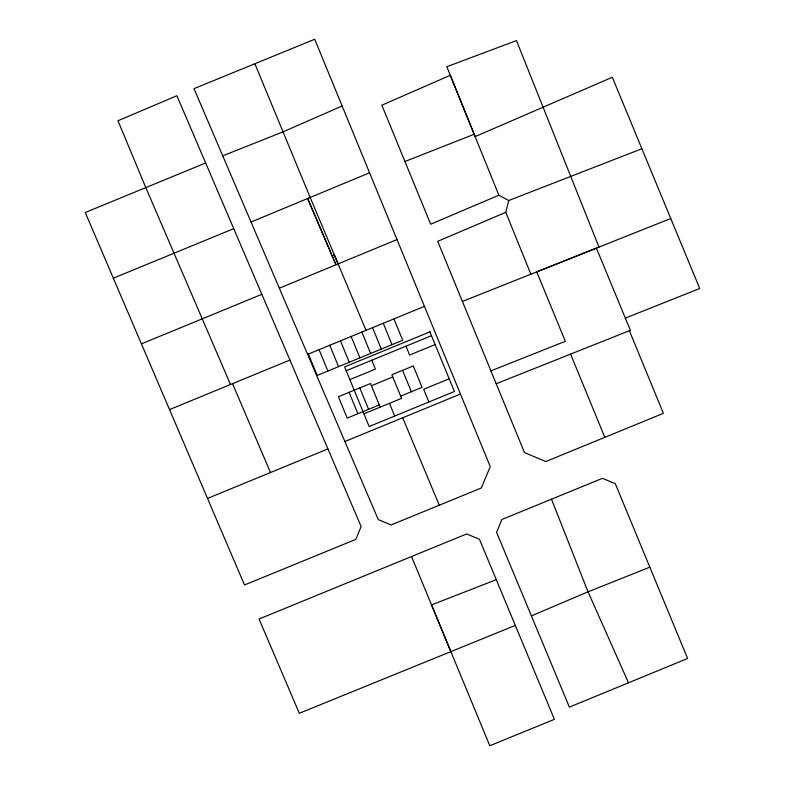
<?xml version="1.0" encoding="UTF-8"?>
<svg xmlns="http://www.w3.org/2000/svg" width="785" height="785" viewBox="0 0 785 785"><rect width="100%" height="100%" fill="white"/><g stroke="black" fill="none" stroke-linecap="round" stroke-linejoin="round"><path stroke-width="1.18" d="M530.866 274.21L505.795 212.323L508.719 200.518L641.914 148.728M342.152 105.995L282.718 131.988L222.734 155.852M366.016 330.357L310.193 197.477L307.651 198.546L332.114 255.753L334.292 254.831L338.129 263.897M498.858 195.21L430.68 224.216L381.844 105.21L450.296 75.281L498.858 195.21L508.719 200.518M505.795 212.323L437.716 241.329L524.478 452.602L545.801 461.531L663.374 413.332L629.384 330.73M531.416 615.872L588.034 591.821L649.823 567.172L687.611 658.468L569.39 707.128L496.591 532.299L501.909 519.484L602.458 478.32L615.273 483.638L649.823 567.172M251.043 222.037L378.282 519.621L391.136 524.939L481.323 487.985L490.252 466.624L314.726 39.25L194.013 88.646L251.043 222.037L369.578 172.779M279.342 288.183L397.014 239.572M205.66 162.976L85.271 212.509L244.518 584.982L355.84 539.373L361.12 526.519L176.9 95.721L117.976 120.743L145.814 187.625L230.505 384.522M113.344 278.184L233.744 228.651M141.418 343.869L261.817 294.326M169.54 409.593L289.94 360.05M307.602 354.369L424.44 306.356M346.224 370.736L431.485 335.695M349.875 379.597L375.387 369.117L371.747 360.246M435.135 344.566L409.613 355.046L405.973 346.185M371.403 385.749L392.794 376.967M379.283 404.923L347.196 418.101L338.404 396.71L370.491 383.531L380.195 407.14M400.674 396.131L422.065 387.339L413.273 365.947L391.882 374.739L401.586 398.348L363.936 413.823M449.197 378.792L423.674 389.272L428.895 401.979M344.88 441.504L460.471 394.05M207.515 498.436L327.904 448.902M515.323 625.4L299.32 713.28L259.04 619.022L466.624 533.957L479.478 539.285L554.406 719.345L489.791 745.75L411.536 556.536M462.414 301.45L670.773 218.524M490.9 370.873L565.318 341.318L536.783 271.895L596.404 248.129L630.394 330.318L496.169 383.737M625.36 318.102L699.729 288.507L612.31 77.273L475.131 136.61L446.822 66.725L516.481 40.594L598.994 247.108M404.962 161.494L474.209 134.255M496.316 579.664L431.564 604.911L450.845 651.629M628.5 682.803L588.034 591.821L551.492 499.182M332.114 255.753L336 264.771L307.651 198.546M232.537 383.688L270.511 472.541M310.193 197.477L254.88 63.762M402.695 417.777L439.286 505.197M570.597 354.133L604.823 437.343M393.933 318.887L402.725 340.278L317.16 375.436L308.377 354.045M383.237 323.283L392.029 344.674M402.577 370.343L411.369 391.735M372.541 327.679L381.333 349.07M361.846 332.075L370.638 353.466M389.448 403.343L394.678 416.04M351.15 336.471L359.942 357.862M340.454 340.867L349.247 362.258M359.795 387.927L368.587 409.309M329.769 345.263L338.551 366.654M349.099 392.314L357.891 413.705M319.073 349.659L327.855 371.04M429.915 331.859L344.644 366.889L369.156 426.53L454.417 391.499L429.915 331.859"/></g></svg>
